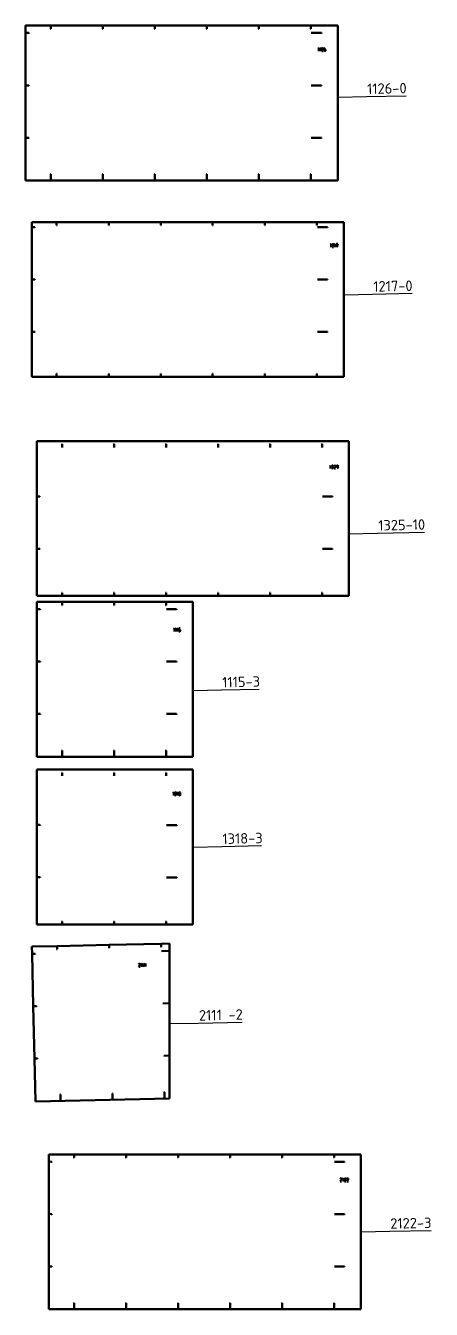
# Model space of a CAD drawing. Header units: millimetres. Extents: x 455 to 16223, y -36532 to 11320.
# Drawn here: x 795 to 4669, y -1069 to 11195 of the extents above; entities that cross this region are included whole.
import ezdxf

# ---------------------------------------------------------------- set-up
doc = ezdxf.new("R2010")
doc.units = ezdxf.units.MM
doc.layers.add('Видимый контур (ISO)', color=7, linetype='Continuous', lineweight=50)
doc.layers.add('Обозначение (ISO)', color=7, linetype='Continuous', lineweight=25)
doc.styles.add('Стиль текста72', font='isocpeur.ttf')

# ---------------------------------------------------------------- blocks, each defined once
blk = doc.blocks.new('Текст на выноске44')
at = {"layer": 'Обозначение (ISO)', "lineweight": 25}
for p, q in [((4001, -329), (3996, -329)), ((4001, -329), (4270, -323)), ((4270, -323), (4669, -315))]:
    blk.add_line(p, q, dxfattribs=at)
at = {"layer": 'Обозначение (ISO)', "insert": (4278, -300), "char_height": 100, "attachment_point": 7, "rotation": 1.2307, "style": 'Стиль текста72'}
blk.add_mtext('2122-3', dxfattribs=at)
blk = doc.blocks.new('Текст на выноске45')
at = {"layer": 'Обозначение (ISO)', "lineweight": 25}
for p, q in [((2174, 1660), (2169, 1660)), ((2174, 1660), (2442, 1666)), ((2442, 1666), (2862, 1675))]:
    blk.add_line(p, q, dxfattribs=at)
at = {"layer": 'Обозначение (ISO)', "insert": (2451, 1689), "char_height": 100, "attachment_point": 7, "rotation": 1.2307, "style": 'Стиль текста72'}
blk.add_mtext('2111 -2', dxfattribs=at)
blk = doc.blocks.new('Текст на выноске46')
at = {"layer": 'Обозначение (ISO)', "lineweight": 25}
for p, q in [((2398, 3347), (2393, 3347)), ((2398, 3347), (2667, 3353)), ((2667, 3353), (3046, 3361))]:
    blk.add_line(p, q, dxfattribs=at)
at = {"layer": 'Обозначение (ISO)', "insert": (2675, 3376), "char_height": 100, "attachment_point": 7, "rotation": 1.2307, "style": 'Стиль текста72'}
blk.add_mtext('1318-3', dxfattribs=at)
blk = doc.blocks.new('Текст на выноске47')
at = {"layer": 'Обозначение (ISO)', "lineweight": 25}
for p, q in [((2397, 4843), (2392, 4843)), ((2397, 4843), (2665, 4849)), ((2665, 4849), (3025, 4856))]:
    blk.add_line(p, q, dxfattribs=at)
at = {"layer": 'Обозначение (ISO)', "insert": (2673, 4872), "char_height": 100, "attachment_point": 7, "rotation": 1.2307, "style": 'Стиль текста72'}
blk.add_mtext('1115-3', dxfattribs=at)
blk = doc.blocks.new('Текст на выноске48')
at = {"layer": 'Обозначение (ISO)', "lineweight": 25}
for p, q in [((3886, 6341), (3881, 6341)), ((3886, 6341), (4155, 6347)), ((4155, 6347), (4605, 6356))]:
    blk.add_line(p, q, dxfattribs=at)
at = {"layer": 'Обозначение (ISO)', "insert": (4163, 6370), "char_height": 100, "attachment_point": 7, "rotation": 1.2307, "style": 'Стиль текста72'}
blk.add_mtext('1325-10', dxfattribs=at)
blk = doc.blocks.new('Текст на выноске49')
at = {"layer": 'Обозначение (ISO)', "lineweight": 25}
for p, q in [((3839, 8624), (3834, 8624)), ((3839, 8624), (4108, 8630)), ((4108, 8630), (4487, 8638))]:
    blk.add_line(p, q, dxfattribs=at)
at = {"layer": 'Обозначение (ISO)', "insert": (4116, 8653), "char_height": 100, "attachment_point": 7, "rotation": 1.2307, "style": 'Стиль текста72'}
blk.add_mtext('1217-0', dxfattribs=at)
blk = doc.blocks.new('Текст на выноске50')
at = {"layer": 'Обозначение (ISO)', "lineweight": 25}
for p, q in [((3780, 10513), (3775, 10512)), ((3780, 10513), (4049, 10518)), ((4049, 10518), (4429, 10526))]:
    blk.add_line(p, q, dxfattribs=at)
at = {"layer": 'Обозначение (ISO)', "insert": (4057, 10541), "char_height": 100, "attachment_point": 7, "rotation": 1.2307, "style": 'Стиль текста72'}
blk.add_mtext('1126-0', dxfattribs=at)

msp = doc.modelspace()

# ---------------------------------------------------------------- linework, layer by layer
at = {"layer": 'Видимый контур (ISO)'}
for p, q in [((795, 11125), (795, 11195)), ((795, 11195), (1036, 11195)), ((1036, 11165), (1032, 11165)), ((1036, 11195), (1533, 11195)), ((1036, 11165), (1036, 11195)), ((1533, 11165), (1529, 11165)), ((1533, 11195), (2030, 11195)), ((1533, 11165), (1533, 11195)), ((2030, 11165), (2026, 11165)), ((2030, 11195), (2526, 11195)), ((2030, 11165), (2030, 11195)), ((2526, 11165), (2522, 11165)), ((2526, 11195), (3023, 11195)), ((2526, 11165), (2526, 11195)), ((3023, 11165), (3019, 11165)), ((3023, 11195), (3520, 11195)), ((3023, 11165), (3023, 11195)), ((3520, 11165), (3516, 11165)), ((3520, 11195), (3775, 11195)), ((3520, 11165), (3520, 11195)), ((3775, 11195), (3775, 9715)), ((795, 10625), (795, 11125)), ((825, 11125), (825, 11121)), ((3523, 11125), (3620, 11125)), ((3620, 11125), (3620, 11121)), ((3589, 10975), (3596, 10982)), ((3596, 10982), (3596, 10952)), ((3606, 10975), (3613, 10982)), ((3613, 10982), (3613, 10952)), ((3623, 10952), (3634, 10970)), ((3636, 10952), (3623, 10952)), ((3646, 10965), (3646, 10958)), ((3653, 10968), (3648, 10968)), ((3659, 10958), (3659, 10962)), ((795, 10125), (795, 10625)), ((825, 10624), (825, 10620)), ((3523, 10624), (3620, 10624)), ((3620, 10624), (3620, 10620)), ((795, 9715), (795, 10125)), ((825, 10124), (825, 10120)), ((3523, 10124), (3620, 10124)), ((3620, 10124), (3620, 10120)), ((3775, 9715), (795, 9715)), ((1036, 9775), (1032, 9775)), ((1036, 9716), (1036, 9775)), ((1533, 9775), (1529, 9775)), ((1533, 9716), (1533, 9775)), ((2030, 9775), (2026, 9775)), ((2030, 9716), (2030, 9775)), ((2526, 9775), (2522, 9775)), ((2526, 9716), (2526, 9775)), ((3023, 9775), (3019, 9775)), ((3023, 9716), (3023, 9775)), ((3520, 9775), (3516, 9775)), ((3520, 9716), (3520, 9775)), ((854, 9270), (854, 9319)), ((854, 9319), (1091, 9319)), ((854, 8770), (854, 9270)), ((884, 9269), (884, 9265)), ((1091, 9319), (1588, 9319)), ((1091, 9319), (1091, 9289)), ((1095, 9289), (1091, 9289)), ((1588, 9319), (2085, 9319)), ((1588, 9319), (1588, 9289)), ((1592, 9289), (1588, 9289)), ((2085, 9319), (2581, 9319)), ((2085, 9319), (2085, 9289)), ((2089, 9289), (2085, 9289)), ((2581, 9319), (3078, 9319)), ((2581, 9319), (2581, 9289)), ((2585, 9289), (2581, 9289)), ((3078, 9319), (3575, 9319)), ((3078, 9319), (3078, 9289)), ((3082, 9289), (3078, 9289)), ((3575, 9319), (3834, 9319)), ((3575, 9319), (3575, 9289)), ((3579, 9289), (3575, 9289)), ((3582, 9269), (3679, 9269)), ((3679, 9269), (3679, 9265)), ((3834, 9319), (3834, 7839)), ((3705, 9103), (3712, 9110)), ((3712, 9110), (3712, 9080)), ((3722, 9080), (3734, 9098)), ((3735, 9080), (3722, 9080)), ((3745, 9103), (3752, 9110)), ((3752, 9110), (3752, 9080)), ((3775, 9110), (3762, 9110)), ((3767, 9080), (3775, 9110)), ((854, 8270), (854, 8770)), ((884, 8769), (884, 8765)), ((3582, 8769), (3679, 8769)), ((3679, 8769), (3679, 8765)), ((854, 7839), (854, 8270)), ((884, 8269), (884, 8265)), ((3582, 8269), (3679, 8269)), ((3679, 8269), (3679, 8265)), ((1095, 7869), (1091, 7869)), ((1091, 7869), (1091, 7840)), ((1592, 7869), (1588, 7869)), ((1588, 7869), (1588, 7840)), ((2089, 7869), (2085, 7869)), ((2085, 7869), (2085, 7840)), ((2585, 7869), (2581, 7869)), ((2581, 7869), (2581, 7840)), ((3082, 7869), (3078, 7869)), ((3078, 7869), (3078, 7840)), ((3579, 7869), (3575, 7869)), ((3575, 7869), (3575, 7840)), ((3834, 7839), (854, 7839)), ((901, 6697), (901, 7226)), ((901, 7226), (3881, 7226)), ((1143, 7196), (1139, 7196)), ((1143, 7196), (1143, 7166)), ((1639, 7196), (1635, 7196)), ((1639, 7196), (1639, 7166)), ((2136, 7196), (2132, 7196)), ((2136, 7196), (2136, 7166)), ((2633, 7196), (2629, 7196)), ((2633, 7196), (2633, 7166)), ((3129, 7196), (3125, 7196)), ((3129, 7196), (3129, 7166)), ((3626, 7196), (3622, 7196)), ((3626, 7196), (3626, 7166)), ((3881, 7226), (3881, 5746)), ((3702, 6987), (3708, 6994)), ((3708, 6994), (3708, 6964)), ((3725, 6994), (3718, 6994)), ((3718, 6964), (3723, 6964)), ((3723, 6980), (3722, 6980)), ((3742, 6964), (3753, 6982)), ((3755, 6964), (3742, 6964)), ((3765, 6987), (3765, 6984)), ((3772, 6977), (3777, 6977)), ((3778, 6980), (3778, 6987)), ((901, 6197), (901, 6697)), ((931, 6696), (931, 6692)), ((3629, 6696), (3726, 6696)), ((3726, 6696), (3726, 6692)), ((901, 5746), (901, 6197)), ((931, 6196), (931, 6192)), ((3629, 6196), (3726, 6196)), ((3726, 6196), (3726, 6192)), ((1143, 5776), (1139, 5776)), ((1143, 5746), (1143, 5776)), ((1639, 5776), (1635, 5776)), ((1639, 5746), (1639, 5776)), ((2136, 5776), (2132, 5776)), ((2136, 5746), (2136, 5776)), ((2633, 5776), (2629, 5776)), ((2633, 5746), (2633, 5776)), ((3129, 5776), (3125, 5776)), ((3129, 5746), (3129, 5776)), ((3626, 5776), (3622, 5776)), ((3626, 5746), (3626, 5776)), ((3881, 5746), (901, 5746)), ((902, 5620), (902, 5689)), ((902, 5689), (1143, 5689)), ((1143, 5659), (1139, 5659)), ((1143, 5689), (1640, 5689)), ((1143, 5659), (1143, 5689)), ((1640, 5659), (1636, 5659)), ((1640, 5689), (2136, 5689)), ((1640, 5659), (1640, 5689)), ((2136, 5659), (2132, 5659)), ((2136, 5689), (2392, 5689)), ((2136, 5659), (2136, 5689)), ((2392, 5689), (2392, 4209)), ((902, 5120), (902, 5620)), ((932, 5619), (932, 5615)), ((2140, 5619), (2237, 5619)), ((2237, 5619), (2237, 5615)), ((2209, 5431), (2215, 5437)), ((2215, 5437), (2215, 5407)), ((2225, 5431), (2232, 5437)), ((2232, 5437), (2232, 5407)), ((2242, 5431), (2249, 5437)), ((2249, 5437), (2249, 5407)), ((2259, 5424), (2259, 5437)), ((2259, 5437), (2272, 5437)), ((2267, 5424), (2259, 5424)), ((2259, 5407), (2267, 5407)), ((2272, 5414), (2272, 5417)), ((902, 4620), (902, 5120)), ((932, 5119), (932, 5115)), ((2140, 5119), (2237, 5119)), ((2237, 5119), (2237, 5115)), ((902, 4209), (902, 4620)), ((932, 4619), (932, 4615)), ((2140, 4619), (2237, 4619)), ((2237, 4619), (2237, 4615)), ((2392, 4209), (902, 4209)), ((1143, 4269), (1139, 4269)), ((1143, 4211), (1143, 4269)), ((1640, 4269), (1636, 4269)), ((1640, 4211), (1640, 4269)), ((2136, 4269), (2132, 4269)), ((2136, 4211), (2136, 4269)), ((903, 3558), (903, 4087)), ((903, 4087), (2393, 4087)), ((1144, 4057), (1140, 4057)), ((1144, 4057), (1144, 4027)), ((1641, 4057), (1637, 4057)), ((1641, 4057), (1641, 4027)), ((2137, 4057), (2133, 4057)), ((2137, 4057), (2137, 4027)), ((2393, 4087), (2393, 2607)), ((2202, 3865), (2209, 3871)), ((2209, 3871), (2209, 3841)), ((2226, 3871), (2219, 3871)), ((2219, 3841), (2224, 3841)), ((2224, 3858), (2222, 3858)), ((2242, 3865), (2249, 3871)), ((2249, 3871), (2249, 3841)), ((2259, 3866), (2259, 3863)), ((2259, 3851), (2259, 3848)), ((2267, 3871), (2264, 3871)), ((2264, 3858), (2266, 3858)), ((2266, 3858), (2267, 3858)), ((2272, 3863), (2272, 3866)), ((2272, 3848), (2272, 3851)), ((903, 3058), (903, 3558)), ((933, 3558), (933, 3554)), ((2141, 3558), (2238, 3558)), ((2238, 3558), (2238, 3554)), ((903, 2607), (903, 3058)), ((933, 3058), (933, 3054)), ((2141, 3058), (2238, 3058)), ((2238, 3058), (2238, 3054)), ((2393, 2607), (903, 2607)), ((1144, 2637), (1140, 2637)), ((1144, 2608), (1144, 2637)), ((1641, 2637), (1637, 2637)), ((1641, 2608), (1641, 2637)), ((2137, 2637), (2133, 2637)), ((2137, 2608), (2137, 2637)), ((854, 2396), (1095, 2402)), ((856, 2327), (854, 2396)), ((1095, 2372), (1091, 2372)), ((1095, 2402), (1591, 2413)), ((1095, 2372), (1095, 2402)), ((1592, 2383), (1588, 2383)), ((1591, 2413), (2088, 2424)), ((1592, 2383), (1591, 2413)), ((2089, 2394), (2085, 2394)), ((2088, 2424), (2169, 2426)), ((2089, 2394), (2088, 2424)), ((2093, 2354), (2169, 2356)), ((2169, 2426), (2169, 2356)), ((2169, 2356), (2169, 1856)), ((867, 1827), (856, 2327)), ((885, 2327), (885, 2323)), ((1875, 2203), (1886, 2222)), ((1898, 2227), (1904, 2234)), ((1904, 2234), (1905, 2204)), ((1915, 2227), (1921, 2234)), ((1921, 2234), (1922, 2204)), ((1931, 2228), (1938, 2235)), ((1938, 2235), (1938, 2205)), ((1888, 2203), (1875, 2203)), ((2104, 1854), (2169, 1856)), ((2169, 1856), (2169, 1355)), ((878, 1327), (867, 1827)), ((897, 1827), (897, 1823)), ((2116, 1354), (2169, 1355)), ((2169, 1355), (2169, 946)), ((888, 917), (878, 1327)), ((908, 1327), (908, 1323)), ((1127, 982), (1123, 982)), ((1128, 923), (1127, 982)), ((1624, 993), (1620, 993)), ((1625, 935), (1624, 993)), ((2120, 1005), (2116, 1004)), ((2121, 946), (2120, 1005)), ((2169, 946), (888, 917)), ((1016, 411), (1257, 411)), ((1016, 341), (1016, 411)), ((1257, 381), (1253, 381)), ((1257, 411), (1754, 411)), ((1257, 381), (1257, 411)), ((1754, 381), (1750, 381)), ((1754, 411), (2251, 411)), ((1754, 381), (1754, 411)), ((2251, 381), (2247, 381)), ((2251, 411), (2747, 411)), ((2251, 381), (2251, 411)), ((2747, 381), (2743, 381)), ((2747, 411), (3244, 411)), ((2747, 381), (2747, 411)), ((3244, 381), (3240, 381)), ((3244, 411), (3741, 411)), ((3244, 381), (3244, 411)), ((3741, 381), (3737, 381)), ((3741, 411), (3996, 411)), ((3741, 381), (3741, 411)), ((3996, 411), (3996, -1069)), ((1016, -159), (1016, 341)), ((1046, 341), (1046, 337)), ((3744, 341), (3841, 341)), ((3841, 341), (3841, 337)), ((3800, 153), (3812, 172)), ((3813, 153), (3800, 153)), ((3823, 177), (3830, 183)), ((3830, 183), (3830, 153)), ((3840, 153), (3852, 172)), ((3853, 153), (3840, 153)), ((3863, 153), (3875, 172)), ((3877, 153), (3863, 153)), ((1016, -659), (1016, -159)), ((1046, -159), (1046, -163)), ((3744, -159), (3841, -159)), ((3841, -159), (3841, -163)), ((1016, -1069), (1016, -659)), ((1046, -660), (1046, -664)), ((3744, -660), (3841, -660)), ((3841, -660), (3841, -664)), ((3996, -1069), (1016, -1069)), ((1257, -1009), (1253, -1009)), ((1257, -1068), (1257, -1009)), ((1754, -1009), (1750, -1009)), ((1754, -1068), (1754, -1009)), ((2251, -1009), (2247, -1009)), ((2251, -1068), (2251, -1009)), ((2747, -1009), (2743, -1009)), ((2747, -1068), (2747, -1009)), ((3244, -1009), (3240, -1009)), ((3244, -1068), (3244, -1009)), ((3741, -1009), (3737, -1009)), ((3741, -1068), (3741, -1009))]:
    msp.add_line(p, q, dxfattribs=at)
for centre, radius, start, end in [((3629, 10975), 6.95, 16.4047, 163.5953), ((3627, 10975), 9.07, 323.6911, 8.2364), ((3663, 10966), 17.3, 114.8942, 183.1783), ((3653, 10958), 6.67, 180, 0), ((3653, 10962), 6.67, 0, 90), ((3729, 9103), 6.95, 16.4047, 163.5953), ((3726, 9104), 9.07, 323.6911, 8.2364), ((3725, 6987), 6.67, 270, 90), ((3748, 6987), 6.95, 16.4047, 163.5953), ((3772, 6987), 6.67, 0, 180), ((3723, 6972), 8.33, 270, 90), ((3746, 6987), 9.07, 323.6911, 8.2364), ((3772, 6984), 6.67, 180, 270), ((3752, 6983), 26.6, 312.9047, 353.9652), ((2265, 5417), 7.13, 1.0861, 72.6537), ((2265, 5414), 7.13, 287.3463, 358.9139), ((2224, 3850), 8.33, 270, 90), ((2226, 3865), 6.67, 270, 90), ((2264, 3866), 5, 90, 180), ((2264, 3863), 5, 180, 270), ((2266, 3851), 6.67, 90, 180), ((2266, 3848), 6.67, 180, 0), ((2266, 3851), 6.67, 0, 90), ((2267, 3866), 5, 0, 90), ((2267, 3863), 5, 270, 0), ((1881, 2226), 6.95, 17.7047, 164.8953), ((1879, 2227), 9.07, 324.9911, 9.5364), ((3807, 176), 6.95, 16.4047, 163.5953), ((3804, 177), 9.07, 323.6911, 8.2364), ((3847, 176), 6.95, 16.4047, 163.5953), ((3844, 177), 9.07, 323.6911, 8.2364), ((3870, 176), 6.95, 16.4047, 163.5953), ((3868, 177), 9.07, 323.6911, 8.2364)]:
    msp.add_arc(centre, radius, start, end, dxfattribs=at)
for centre, major_axis, end_param in [((795, 11125), (-30, 0), 4.695722), ((795, 10624), (-30, 0), 4.695722), ((795, 10124), (-30, 0), 4.695722), ((854, 9269), (-30, 0), 4.695722), ((854, 8769), (-30, 0), 4.695722), ((854, 8269), (-30, 0), 4.695722), ((901, 6696), (-30, 0), 4.695722), ((901, 6196), (-30, 0), 4.695722), ((902, 5619), (-30, 0), 4.712389), ((902, 5119), (-30, 0), 4.712389), ((902, 4619), (-30, 0), 4.712389), ((903, 3558), (-30, 0), 4.712389), ((903, 3058), (-30, 0), 4.712389), ((855, 2326), (-30, -0.7), 4.695722), ((867, 1826), (-30, -0.7), 4.695722), ((878, 1326), (-30, -0.7), 4.695722), ((1016, 341), (-30, 0), 4.695722), ((1016, -159), (-30, 0), 4.695722), ((1016, -660), (-30, 0), 4.695722)]:
    msp.add_ellipse(centre, major_axis=major_axis, ratio=0.022676, start_param=3.141593, end_param=end_param, dxfattribs=at)

# ---------------------------------------------------------------- block references
at = {"layer": 'Обозначение (ISO)'}
for name in ['Текст на выноске50', 'Текст на выноске49', 'Текст на выноске48', 'Текст на выноске47', 'Текст на выноске46', 'Текст на выноске45', 'Текст на выноске44']:
    msp.add_blockref(name, (0, 0), dxfattribs=at)

doc.saveas('drawing.dxf')
